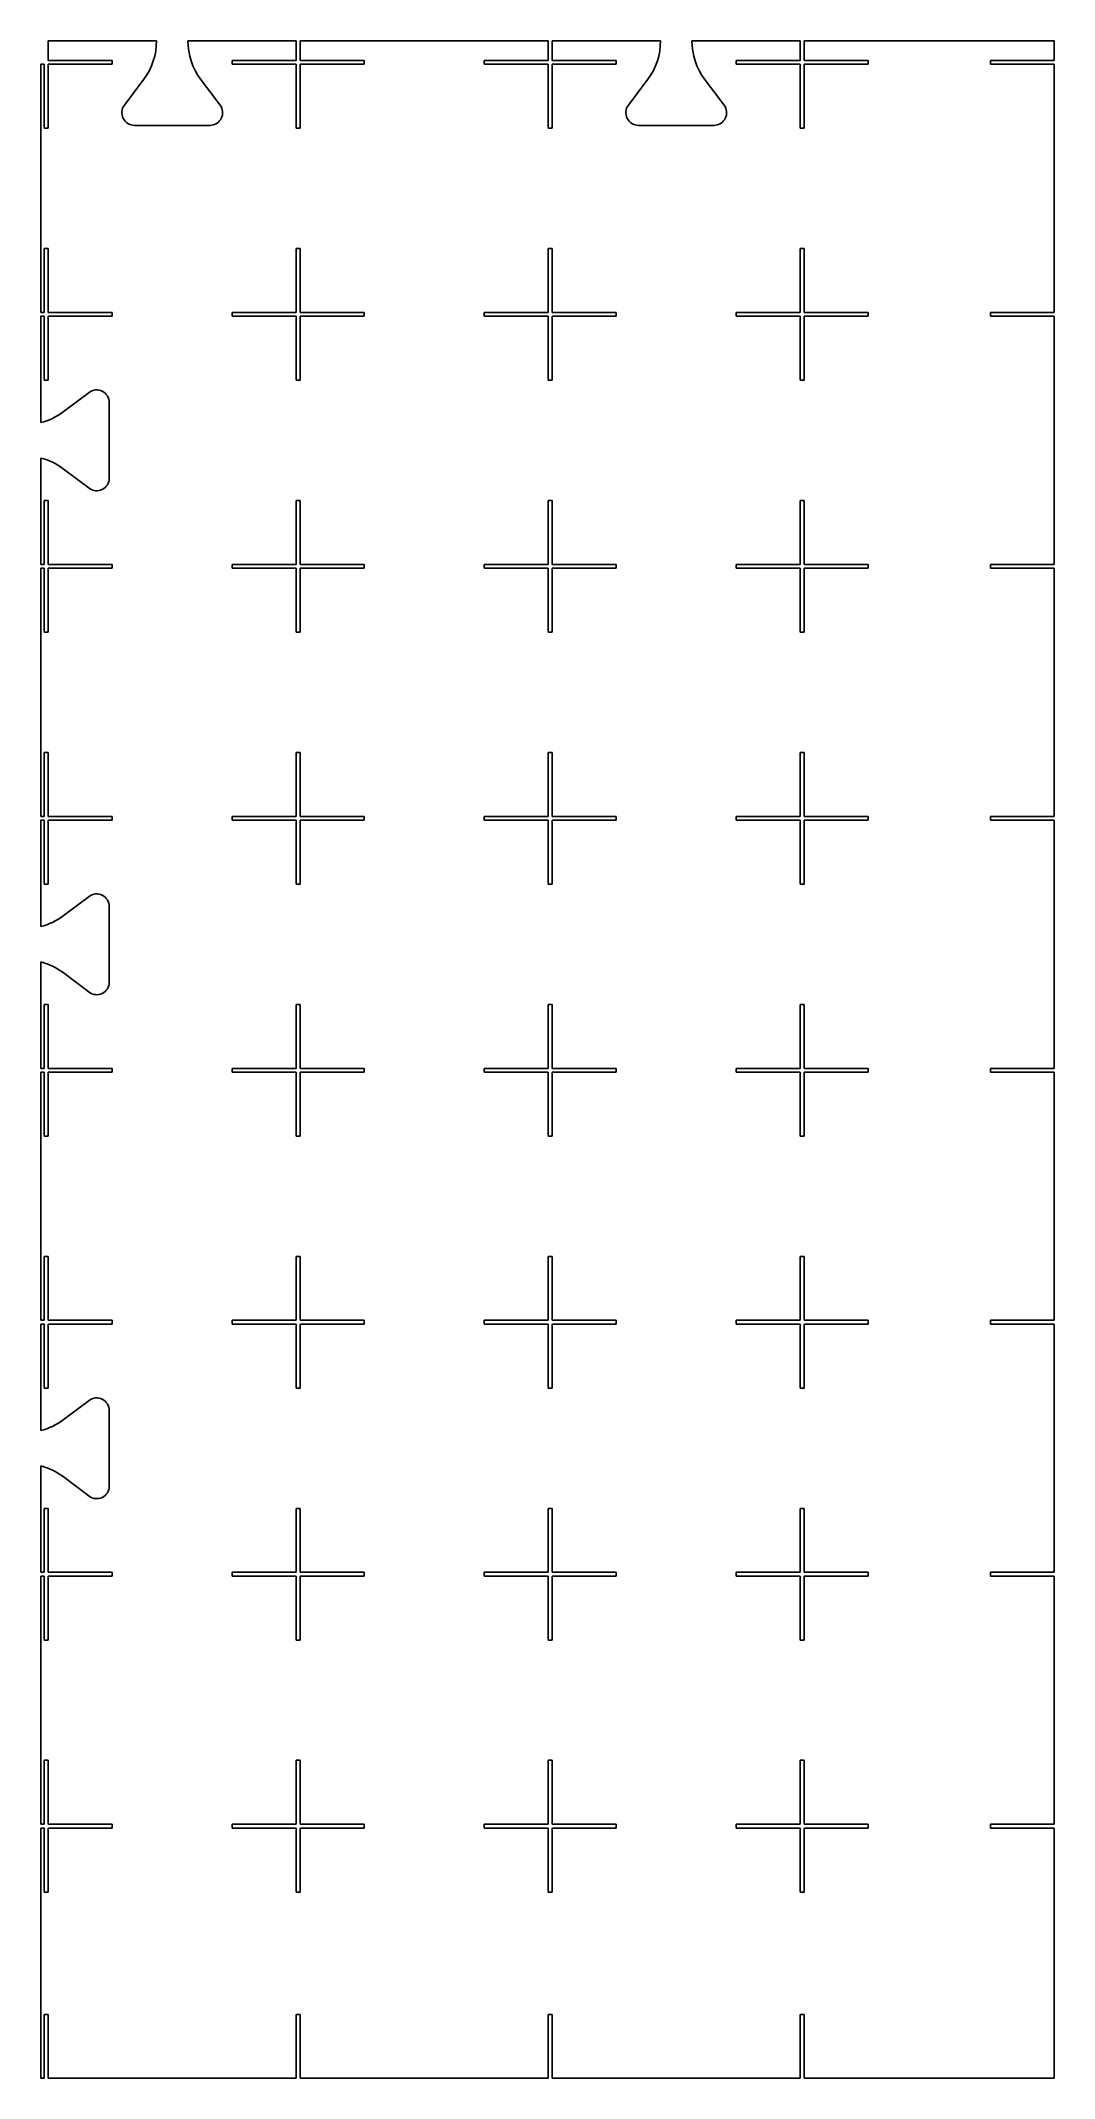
# Model space of a CAD drawing. Header units: millimetres. Extents: x 293 to 1500, y -1500 to 926.
import ezdxf

# ---------------------------------------------------------------- set-up
doc = ezdxf.new("R2010")
doc.units = ezdxf.units.MM

msp = doc.modelspace()

# ---------------------------------------------------------------- linework, layer by layer
at = {"color": 7, "linetype": 'Continuous', "lineweight": 25}
for p, q in [((431.247, 925.7), (302.325, 925.7)), ((302.325, 902.325), (302.325, 925.7)), ((597.675, 925.7), (468.753, 925.7)), ((597.675, 925.7), (597.675, 902.325)), ((897.675, 925.7), (602.325, 925.7)), ((602.325, 902.325), (602.325, 925.7)), ((897.675, 925.7), (897.675, 902.325)), ((1031.247, 925.7), (902.325, 925.7)), ((902.325, 902.325), (902.325, 925.7)), ((1197.675, 925.7), (1068.753, 925.7)), ((1197.675, 925.7), (1197.675, 902.325)), ((1500, 925.7), (1202.325, 925.7)), ((1202.325, 902.325), (1202.325, 925.7)), ((1500, 902.325), (1500, 925.7)), ((293.5, 897.675), (297.675, 897.675)), ((293.5, 897.675), (293.5, 602.325)), ((297.675, 897.675), (297.675, 821.5)), ((378.5, 902.325), (302.325, 902.325)), ((302.325, 897.675), (378.5, 897.675)), ((302.325, 821.5), (302.325, 897.675)), ((378.5, 897.675), (378.5, 902.325)), ((521.5, 902.325), (521.5, 897.675)), ((597.675, 902.325), (521.5, 902.325)), ((521.5, 897.675), (597.675, 897.675)), ((597.675, 897.675), (597.675, 821.5)), ((678.5, 902.325), (602.325, 902.325)), ((602.325, 897.675), (678.5, 897.675)), ((602.325, 821.5), (602.325, 897.675)), ((678.5, 897.675), (678.5, 902.325)), ((821.5, 902.325), (821.5, 897.675)), ((897.675, 902.325), (821.5, 902.325)), ((821.5, 897.675), (897.675, 897.675)), ((897.675, 897.675), (897.675, 821.5)), ((978.5, 902.325), (902.325, 902.325)), ((902.325, 897.675), (978.5, 897.675)), ((902.325, 821.5), (902.325, 897.675)), ((978.5, 897.675), (978.5, 902.325)), ((1121.5, 902.325), (1121.5, 897.675)), ((1197.675, 902.325), (1121.5, 902.325)), ((1121.5, 897.675), (1197.675, 897.675)), ((1197.675, 897.675), (1197.675, 821.5)), ((1278.5, 902.325), (1202.325, 902.325)), ((1202.325, 897.675), (1278.5, 897.675)), ((1202.325, 821.5), (1202.325, 897.675)), ((1278.5, 897.675), (1278.5, 902.325)), ((1424, 902.325), (1424, 897.675)), ((1500, 902.325), (1424, 902.325)), ((1424, 897.675), (1500, 897.675)), ((1500, 602.325), (1500, 897.675)), ((393, 849), (416.25, 880)), ((483.75, 880), (507, 849)), ((993, 849), (1016.25, 880)), ((1083.75, 880), (1107, 849)), ((495, 825), (405, 825)), ((1095, 825), (1005, 825)), ((297.675, 821.5), (302.325, 821.5)), ((597.675, 821.5), (602.325, 821.5)), ((897.675, 821.5), (902.325, 821.5)), ((1197.675, 821.5), (1202.325, 821.5)), ((297.675, 678.5), (297.675, 602.325)), ((302.325, 678.5), (297.675, 678.5)), ((302.325, 602.325), (302.325, 678.5)), ((597.675, 678.5), (597.675, 602.325)), ((602.325, 678.5), (597.675, 678.5)), ((602.325, 602.325), (602.325, 678.5)), ((897.675, 678.5), (897.675, 602.325)), ((902.325, 678.5), (897.675, 678.5)), ((902.325, 602.325), (902.325, 678.5)), ((1197.675, 678.5), (1197.675, 602.325)), ((1202.325, 678.5), (1197.675, 678.5)), ((1202.325, 602.325), (1202.325, 678.5)), ((297.675, 602.325), (293.5, 602.325)), ((293.5, 597.675), (297.675, 597.675)), ((293.5, 597.675), (293.5, 471.067)), ((297.675, 597.675), (297.675, 521.5)), ((378.5, 602.325), (302.325, 602.325)), ((302.325, 597.675), (378.5, 597.675)), ((302.325, 521.5), (302.325, 597.675)), ((378.5, 597.675), (378.5, 602.325)), ((521.5, 602.325), (521.5, 597.675)), ((597.675, 602.325), (521.5, 602.325)), ((521.5, 597.675), (597.675, 597.675)), ((597.675, 597.675), (597.675, 521.5)), ((678.5, 602.325), (602.325, 602.325)), ((602.325, 597.675), (678.5, 597.675)), ((602.325, 521.5), (602.325, 597.675)), ((678.5, 597.675), (678.5, 602.325)), ((821.5, 602.325), (821.5, 597.675)), ((897.675, 602.325), (821.5, 602.325)), ((821.5, 597.675), (897.675, 597.675)), ((897.675, 597.675), (897.675, 521.5)), ((978.5, 602.325), (902.325, 602.325)), ((902.325, 597.675), (978.5, 597.675)), ((902.325, 521.5), (902.325, 597.675)), ((978.5, 597.675), (978.5, 602.325)), ((1121.5, 602.325), (1121.5, 597.675)), ((1197.675, 602.325), (1121.5, 602.325)), ((1121.5, 597.675), (1197.675, 597.675)), ((1197.675, 597.675), (1197.675, 521.5)), ((1278.5, 602.325), (1202.325, 602.325)), ((1202.325, 597.675), (1278.5, 597.675)), ((1202.325, 521.5), (1202.325, 597.675)), ((1278.5, 597.675), (1278.5, 602.325)), ((1424, 602.325), (1424, 597.675)), ((1500, 602.325), (1424, 602.325)), ((1424, 597.675), (1500, 597.675)), ((1500, 302.325), (1500, 597.675)), ((297.675, 521.5), (302.325, 521.5)), ((597.675, 521.5), (602.325, 521.5)), ((897.675, 521.5), (902.325, 521.5)), ((1197.675, 521.5), (1202.325, 521.5)), ((320, 483.75), (351, 507)), ((375, 495), (375, 405)), ((293.5, 428.933), (293.5, 302.325)), ((351, 393), (320, 416.25)), ((297.675, 378.5), (297.675, 302.325)), ((302.325, 378.5), (297.675, 378.5)), ((302.325, 302.325), (302.325, 378.5)), ((597.675, 378.5), (597.675, 302.325)), ((602.325, 378.5), (597.675, 378.5)), ((602.325, 302.325), (602.325, 378.5)), ((897.675, 378.5), (897.675, 302.325)), ((902.325, 378.5), (897.675, 378.5)), ((902.325, 302.325), (902.325, 378.5)), ((1197.675, 378.5), (1197.675, 302.325)), ((1202.325, 378.5), (1197.675, 378.5)), ((1202.325, 302.325), (1202.325, 378.5)), ((297.675, 302.325), (293.5, 302.325)), ((293.5, 297.675), (297.675, 297.675)), ((293.5, 297.675), (293.5, 2.325)), ((297.675, 297.675), (297.675, 221.5)), ((378.5, 302.325), (302.325, 302.325)), ((302.325, 297.675), (378.5, 297.675)), ((302.325, 221.5), (302.325, 297.675)), ((378.5, 297.675), (378.5, 302.325)), ((521.5, 302.325), (521.5, 297.675)), ((597.675, 302.325), (521.5, 302.325)), ((521.5, 297.675), (597.675, 297.675)), ((597.675, 297.675), (597.675, 221.5)), ((678.5, 302.325), (602.325, 302.325)), ((602.325, 297.675), (678.5, 297.675)), ((602.325, 221.5), (602.325, 297.675)), ((678.5, 297.675), (678.5, 302.325)), ((821.5, 302.325), (821.5, 297.675)), ((897.675, 302.325), (821.5, 302.325)), ((821.5, 297.675), (897.675, 297.675)), ((897.675, 297.675), (897.675, 221.5)), ((978.5, 302.325), (902.325, 302.325)), ((902.325, 297.675), (978.5, 297.675)), ((902.325, 221.5), (902.325, 297.675)), ((978.5, 297.675), (978.5, 302.325)), ((1121.5, 302.325), (1121.5, 297.675)), ((1197.675, 302.325), (1121.5, 302.325)), ((1121.5, 297.675), (1197.675, 297.675)), ((1197.675, 297.675), (1197.675, 221.5)), ((1278.5, 302.325), (1202.325, 302.325)), ((1202.325, 297.675), (1278.5, 297.675)), ((1202.325, 221.5), (1202.325, 297.675)), ((1278.5, 297.675), (1278.5, 302.325)), ((1424, 302.325), (1424, 297.675)), ((1500, 302.325), (1424, 302.325)), ((1424, 297.675), (1500, 297.675)), ((1500, 2.325), (1500, 297.675)), ((297.675, 221.5), (302.325, 221.5)), ((597.675, 221.5), (602.325, 221.5)), ((897.675, 221.5), (902.325, 221.5)), ((1197.675, 221.5), (1202.325, 221.5)), ((297.675, 78.5), (297.675, 2.325)), ((302.325, 78.5), (297.675, 78.5)), ((302.325, 2.325), (302.325, 78.5)), ((597.675, 78.5), (597.675, 2.325)), ((602.325, 78.5), (597.675, 78.5)), ((602.325, 2.325), (602.325, 78.5)), ((897.675, 78.5), (897.675, 2.325)), ((902.325, 78.5), (897.675, 78.5)), ((902.325, 2.325), (902.325, 78.5)), ((1197.675, 78.5), (1197.675, 2.325)), ((1202.325, 78.5), (1197.675, 78.5)), ((1202.325, 2.325), (1202.325, 78.5)), ((297.675, 2.325), (293.5, 2.325)), ((378.5, 2.325), (302.325, 2.325)), ((378.5, -2.325), (378.5, 2.325)), ((521.5, 2.325), (521.5, -2.325)), ((597.675, 2.325), (521.5, 2.325)), ((678.5, 2.325), (602.325, 2.325)), ((678.5, -2.325), (678.5, 2.325)), ((821.5, 2.325), (821.5, -2.325)), ((897.675, 2.325), (821.5, 2.325)), ((978.5, 2.325), (902.325, 2.325)), ((978.5, -2.325), (978.5, 2.325)), ((1121.5, 2.325), (1121.5, -2.325)), ((1197.675, 2.325), (1121.5, 2.325)), ((1278.5, 2.325), (1202.325, 2.325)), ((1278.5, -2.325), (1278.5, 2.325)), ((1424, 2.325), (1424, -2.325)), ((1500, 2.325), (1424, 2.325)), ((293.5, -2.325), (297.675, -2.325)), ((293.5, -2.325), (293.5, -128.933)), ((297.675, -2.325), (297.675, -78.5)), ((302.325, -2.325), (378.5, -2.325)), ((302.325, -78.5), (302.325, -2.325)), ((521.5, -2.325), (597.675, -2.325)), ((597.675, -2.325), (597.675, -78.5)), ((602.325, -2.325), (678.5, -2.325)), ((602.325, -78.5), (602.325, -2.325)), ((821.5, -2.325), (897.675, -2.325)), ((897.675, -2.325), (897.675, -78.5)), ((902.325, -2.325), (978.5, -2.325)), ((902.325, -78.5), (902.325, -2.325)), ((1121.5, -2.325), (1197.675, -2.325)), ((1197.675, -2.325), (1197.675, -78.5)), ((1202.325, -2.325), (1278.5, -2.325)), ((1202.325, -78.5), (1202.325, -2.325)), ((1424, -2.325), (1500, -2.325)), ((1500, -297.675), (1500, -2.325)), ((297.675, -78.5), (302.325, -78.5)), ((320, -116.25), (351, -93)), ((597.675, -78.5), (602.325, -78.5)), ((897.675, -78.5), (902.325, -78.5)), ((1197.675, -78.5), (1202.325, -78.5)), ((375, -105), (375, -195)), ((293.5, -171.067), (293.5, -297.675)), ((351, -207), (320, -183.75)), ((297.675, -221.5), (297.675, -297.675)), ((302.325, -221.5), (297.675, -221.5)), ((302.325, -297.675), (302.325, -221.5)), ((597.675, -221.5), (597.675, -297.675)), ((602.325, -221.5), (597.675, -221.5)), ((602.325, -297.675), (602.325, -221.5)), ((897.675, -221.5), (897.675, -297.675)), ((902.325, -221.5), (897.675, -221.5)), ((902.325, -297.675), (902.325, -221.5)), ((1197.675, -221.5), (1197.675, -297.675)), ((1202.325, -221.5), (1197.675, -221.5)), ((1202.325, -297.675), (1202.325, -221.5)), ((297.675, -297.675), (293.5, -297.675)), ((293.5, -302.325), (297.675, -302.325)), ((293.5, -302.325), (293.5, -597.675)), ((297.675, -302.325), (297.675, -378.5)), ((378.5, -297.675), (302.325, -297.675)), ((302.325, -302.325), (378.5, -302.325)), ((302.325, -378.5), (302.325, -302.325)), ((378.5, -302.325), (378.5, -297.675)), ((521.5, -297.675), (521.5, -302.325)), ((597.675, -297.675), (521.5, -297.675)), ((521.5, -302.325), (597.675, -302.325)), ((597.675, -302.325), (597.675, -378.5)), ((678.5, -297.675), (602.325, -297.675)), ((602.325, -302.325), (678.5, -302.325)), ((602.325, -378.5), (602.325, -302.325)), ((678.5, -302.325), (678.5, -297.675)), ((821.5, -297.675), (821.5, -302.325)), ((897.675, -297.675), (821.5, -297.675)), ((821.5, -302.325), (897.675, -302.325)), ((897.675, -302.325), (897.675, -378.5)), ((978.5, -297.675), (902.325, -297.675)), ((902.325, -302.325), (978.5, -302.325)), ((902.325, -378.5), (902.325, -302.325)), ((978.5, -302.325), (978.5, -297.675)), ((1121.5, -297.675), (1121.5, -302.325)), ((1197.675, -297.675), (1121.5, -297.675)), ((1121.5, -302.325), (1197.675, -302.325)), ((1197.675, -302.325), (1197.675, -378.5)), ((1278.5, -297.675), (1202.325, -297.675)), ((1202.325, -302.325), (1278.5, -302.325)), ((1202.325, -378.5), (1202.325, -302.325)), ((1278.5, -302.325), (1278.5, -297.675)), ((1424, -297.675), (1424, -302.325)), ((1500, -297.675), (1424, -297.675)), ((1424, -302.325), (1500, -302.325)), ((1500, -597.675), (1500, -302.325)), ((297.675, -378.5), (302.325, -378.5)), ((597.675, -378.5), (602.325, -378.5)), ((897.675, -378.5), (902.325, -378.5)), ((1197.675, -378.5), (1202.325, -378.5)), ((297.675, -521.5), (297.675, -597.675)), ((302.325, -521.5), (297.675, -521.5)), ((302.325, -597.675), (302.325, -521.5)), ((597.675, -521.5), (597.675, -597.675)), ((602.325, -521.5), (597.675, -521.5)), ((602.325, -597.675), (602.325, -521.5)), ((897.675, -521.5), (897.675, -597.675)), ((902.325, -521.5), (897.675, -521.5)), ((902.325, -597.675), (902.325, -521.5)), ((1197.675, -521.5), (1197.675, -597.675)), ((1202.325, -521.5), (1197.675, -521.5)), ((1202.325, -597.675), (1202.325, -521.5)), ((297.675, -597.675), (293.5, -597.675)), ((293.5, -602.325), (297.675, -602.325)), ((293.5, -602.325), (293.5, -728.933)), ((297.675, -602.325), (297.675, -678.5)), ((378.5, -597.675), (302.325, -597.675)), ((302.325, -602.325), (378.5, -602.325)), ((302.325, -678.5), (302.325, -602.325)), ((378.5, -602.325), (378.5, -597.675)), ((521.5, -597.675), (521.5, -602.325)), ((597.675, -597.675), (521.5, -597.675)), ((521.5, -602.325), (597.675, -602.325)), ((597.675, -602.325), (597.675, -678.5)), ((678.5, -597.675), (602.325, -597.675)), ((602.325, -602.325), (678.5, -602.325)), ((602.325, -678.5), (602.325, -602.325)), ((678.5, -602.325), (678.5, -597.675)), ((821.5, -597.675), (821.5, -602.325)), ((897.675, -597.675), (821.5, -597.675)), ((821.5, -602.325), (897.675, -602.325)), ((897.675, -602.325), (897.675, -678.5)), ((978.5, -597.675), (902.325, -597.675)), ((902.325, -602.325), (978.5, -602.325)), ((902.325, -678.5), (902.325, -602.325)), ((978.5, -602.325), (978.5, -597.675)), ((1121.5, -597.675), (1121.5, -602.325)), ((1197.675, -597.675), (1121.5, -597.675)), ((1121.5, -602.325), (1197.675, -602.325)), ((1197.675, -602.325), (1197.675, -678.5)), ((1278.5, -597.675), (1202.325, -597.675)), ((1202.325, -602.325), (1278.5, -602.325)), ((1202.325, -678.5), (1202.325, -602.325)), ((1278.5, -602.325), (1278.5, -597.675)), ((1424, -597.675), (1424, -602.325)), ((1500, -597.675), (1424, -597.675)), ((1424, -602.325), (1500, -602.325)), ((1500, -897.675), (1500, -602.325)), ((297.675, -678.5), (302.325, -678.5)), ((597.675, -678.5), (602.325, -678.5)), ((897.675, -678.5), (902.325, -678.5)), ((1197.675, -678.5), (1202.325, -678.5)), ((320, -716.25), (351, -693)), ((375, -705), (375, -795)), ((293.5, -771.067), (293.5, -897.675)), ((351, -807), (320, -783.75)), ((297.675, -821.5), (297.675, -897.675)), ((302.325, -821.5), (297.675, -821.5)), ((302.325, -897.675), (302.325, -821.5)), ((597.675, -821.5), (597.675, -897.675)), ((602.325, -821.5), (597.675, -821.5)), ((602.325, -897.675), (602.325, -821.5)), ((897.675, -821.5), (897.675, -897.675)), ((902.325, -821.5), (897.675, -821.5)), ((902.325, -897.675), (902.325, -821.5)), ((1197.675, -821.5), (1197.675, -897.675)), ((1202.325, -821.5), (1197.675, -821.5)), ((1202.325, -897.675), (1202.325, -821.5)), ((297.675, -897.675), (293.5, -897.675)), ((293.5, -902.325), (297.675, -902.325)), ((293.5, -902.325), (293.5, -1197.675)), ((297.675, -902.325), (297.675, -978.5)), ((378.5, -897.675), (302.325, -897.675)), ((302.325, -902.325), (378.5, -902.325)), ((302.325, -978.5), (302.325, -902.325)), ((378.5, -902.325), (378.5, -897.675)), ((521.5, -897.675), (521.5, -902.325)), ((597.675, -897.675), (521.5, -897.675)), ((521.5, -902.325), (597.675, -902.325)), ((597.675, -902.325), (597.675, -978.5)), ((678.5, -897.675), (602.325, -897.675)), ((602.325, -902.325), (678.5, -902.325)), ((602.325, -978.5), (602.325, -902.325)), ((678.5, -902.325), (678.5, -897.675)), ((821.5, -897.675), (821.5, -902.325)), ((897.675, -897.675), (821.5, -897.675)), ((821.5, -902.325), (897.675, -902.325)), ((897.675, -902.325), (897.675, -978.5)), ((978.5, -897.675), (902.325, -897.675)), ((902.325, -902.325), (978.5, -902.325)), ((902.325, -978.5), (902.325, -902.325)), ((978.5, -902.325), (978.5, -897.675)), ((1121.5, -897.675), (1121.5, -902.325)), ((1197.675, -897.675), (1121.5, -897.675)), ((1121.5, -902.325), (1197.675, -902.325)), ((1197.675, -902.325), (1197.675, -978.5)), ((1278.5, -897.675), (1202.325, -897.675)), ((1202.325, -902.325), (1278.5, -902.325)), ((1202.325, -978.5), (1202.325, -902.325)), ((1278.5, -902.325), (1278.5, -897.675)), ((1424, -897.675), (1424, -902.325)), ((1500, -897.675), (1424, -897.675)), ((1424, -902.325), (1500, -902.325)), ((1500, -1197.675), (1500, -902.325)), ((297.675, -978.5), (302.325, -978.5)), ((597.675, -978.5), (602.325, -978.5)), ((897.675, -978.5), (902.325, -978.5)), ((1197.675, -978.5), (1202.325, -978.5)), ((297.675, -1121.5), (297.675, -1197.675)), ((302.325, -1121.5), (297.675, -1121.5)), ((302.325, -1197.675), (302.325, -1121.5)), ((597.675, -1121.5), (597.675, -1197.675)), ((602.325, -1121.5), (597.675, -1121.5)), ((602.325, -1197.675), (602.325, -1121.5)), ((897.675, -1121.5), (897.675, -1197.675)), ((902.325, -1121.5), (897.675, -1121.5)), ((902.325, -1197.675), (902.325, -1121.5)), ((1197.675, -1121.5), (1197.675, -1197.675)), ((1202.325, -1121.5), (1197.675, -1121.5)), ((1202.325, -1197.675), (1202.325, -1121.5)), ((297.675, -1197.675), (293.5, -1197.675)), ((293.5, -1202.325), (297.675, -1202.325)), ((293.5, -1202.325), (293.5, -1500)), ((297.675, -1202.325), (297.675, -1278.5)), ((378.5, -1197.675), (302.325, -1197.675)), ((302.325, -1202.325), (378.5, -1202.325)), ((302.325, -1278.5), (302.325, -1202.325)), ((378.5, -1202.325), (378.5, -1197.675)), ((521.5, -1197.675), (521.5, -1202.325)), ((597.675, -1197.675), (521.5, -1197.675)), ((521.5, -1202.325), (597.675, -1202.325)), ((597.675, -1202.325), (597.675, -1278.5)), ((678.5, -1197.675), (602.325, -1197.675)), ((602.325, -1202.325), (678.5, -1202.325)), ((602.325, -1278.5), (602.325, -1202.325)), ((678.5, -1202.325), (678.5, -1197.675)), ((821.5, -1197.675), (821.5, -1202.325)), ((897.675, -1197.675), (821.5, -1197.675)), ((821.5, -1202.325), (897.675, -1202.325)), ((897.675, -1202.325), (897.675, -1278.5)), ((978.5, -1197.675), (902.325, -1197.675)), ((902.325, -1202.325), (978.5, -1202.325)), ((902.325, -1278.5), (902.325, -1202.325)), ((978.5, -1202.325), (978.5, -1197.675)), ((1121.5, -1197.675), (1121.5, -1202.325)), ((1197.675, -1197.675), (1121.5, -1197.675)), ((1121.5, -1202.325), (1197.675, -1202.325)), ((1197.675, -1202.325), (1197.675, -1278.5)), ((1278.5, -1197.675), (1202.325, -1197.675)), ((1202.325, -1202.325), (1278.5, -1202.325)), ((1202.325, -1278.5), (1202.325, -1202.325)), ((1278.5, -1202.325), (1278.5, -1197.675)), ((1424, -1197.675), (1424, -1202.325)), ((1500, -1197.675), (1424, -1197.675)), ((1424, -1202.325), (1500, -1202.325)), ((1500, -1500), (1500, -1202.325)), ((297.675, -1278.5), (302.325, -1278.5)), ((597.675, -1278.5), (602.325, -1278.5)), ((897.675, -1278.5), (902.325, -1278.5)), ((1197.675, -1278.5), (1202.325, -1278.5)), ((297.675, -1424), (297.675, -1500)), ((302.325, -1424), (297.675, -1424)), ((302.325, -1500), (302.325, -1424)), ((597.675, -1424), (597.675, -1500)), ((602.325, -1424), (597.675, -1424)), ((602.325, -1500), (602.325, -1424)), ((897.675, -1424), (897.675, -1500)), ((902.325, -1424), (897.675, -1424)), ((902.325, -1500), (902.325, -1424)), ((1197.675, -1424), (1197.675, -1500)), ((1202.325, -1424), (1197.675, -1424)), ((1202.325, -1500), (1202.325, -1424)), ((293.5, -1500), (297.675, -1500)), ((302.325, -1500), (597.675, -1500)), ((602.325, -1500), (897.675, -1500)), ((902.325, -1500), (1197.675, -1500)), ((1202.325, -1500), (1500, -1500))]:
    msp.add_line(p, q, dxfattribs=at)
for centre, radius, start, end in [((356.25, 925), 75, 323.130102, 0.534768), ((543.75, 925), 75, 179.465232, 216.869898), ((956.25, 925), 75, 323.130102, 0.534768), ((1143.75, 925), 75, 179.465232, 216.869898), ((405, 840), 15, 143.130102, 270), ((495, 840), 15, 270, 36.869898), ((1005, 840), 15, 143.130102, 270), ((1095, 840), 15, 270, 36.869898), ((360, 495), 15, 0, 126.869898), ((275, 543.75), 75, 284.28035, 306.869898), ((275, 356.25), 75, 53.130102, 75.71965), ((360, 405), 15, 233.130102, 0), ((360, -105), 15, 0, 126.869898), ((275, -56.25), 75, 284.28035, 306.869898), ((275, -243.75), 75, 53.130102, 75.71965), ((360, -195), 15, 233.130102, 0), ((360, -705), 15, 0, 126.869898), ((275, -656.25), 75, 284.28035, 306.869898), ((275, -843.75), 75, 53.130102, 75.71965), ((360, -795), 15, 233.130102, 0)]:
    msp.add_arc(centre, radius, start, end, dxfattribs=at)

doc.saveas('drawing.dxf')
